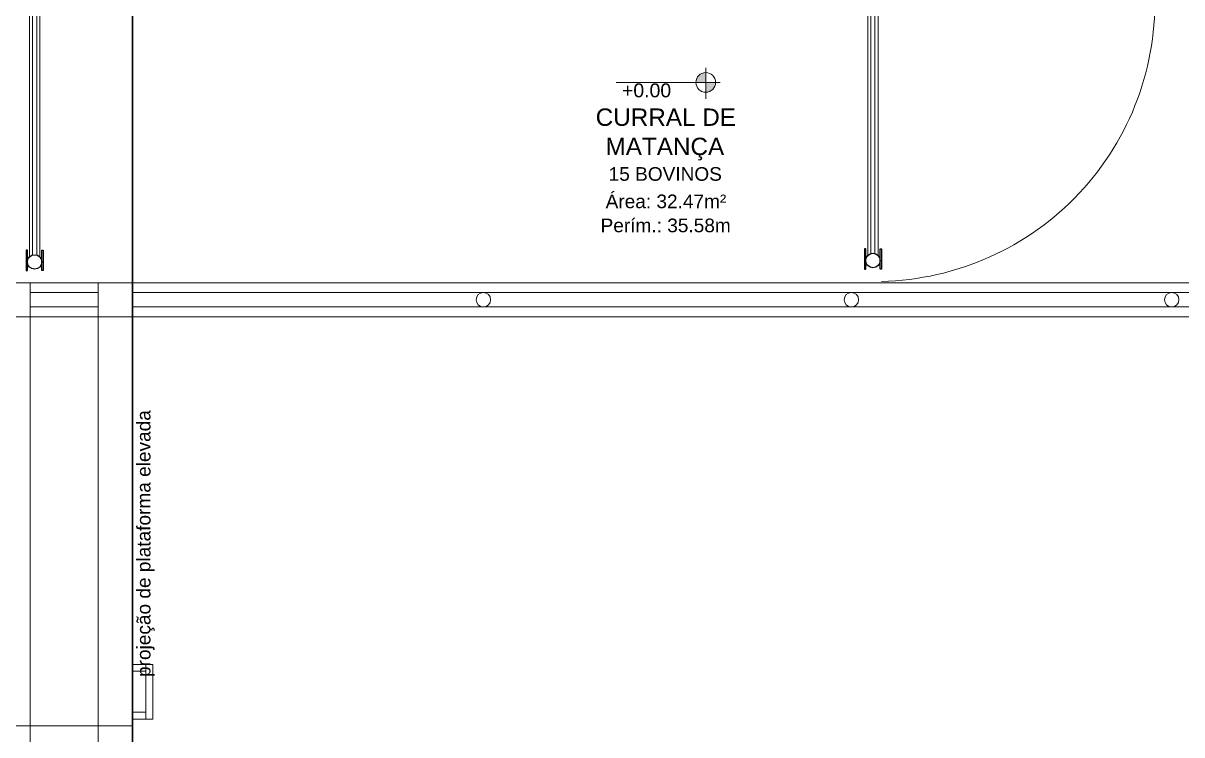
# Model space of a CAD drawing. Header units: metres. Extents: x 5 to 242, y -3 to 162.
# Drawn here: x 25.44 to 33.94, y 104.15 to 109.37 of the extents above; entities that cross this region are included whole.
import ezdxf

# ---------------------------------------------------------------- set-up
doc = ezdxf.new("R2010")
doc.units = ezdxf.units.M
doc.layers.add('1053_ARQ_BASE_MATADOURO_2_dwg', color=7, linetype='Continuous', lineweight=5, true_color=0x767676)
doc.layers.add('A-PISO', color=7, linetype='Continuous', lineweight=5)
doc.styles.add('Arial_1', font='arial.ttf', dxfattribs={"height": 0.102})
doc.styles.add('Arial_2', font='arial.ttf', dxfattribs={"height": 0.1275})
doc.styles.add('Arial_3', font='arial.ttf', dxfattribs={"height": 0.1})
doc.styles.add('Arial_5', font='arial.ttf', dxfattribs={"height": 0.1})

# ---------------------------------------------------------------- blocks, each defined once
blk = doc.blocks.new('1053_ARQ_BASE_MATADOURO_2_dwg-3637054-CURRAL BOVINO')
at = {"layer": 'A-PISO', "true_color": 0xe2e2e2}
h = blk.add_hatch(color=254, dxfattribs=at)
h.paths.add_polyline_path([(131.3497, 75.7472), (131.3497, 75.8191), (131.3311, 75.8167), (131.3138, 75.8095), (131.2989, 75.7981), (131.2875, 75.7832), (131.2803, 75.7658), (131.2778, 75.7472), (131.3311, 75.7472)])
h.paths.add_polyline_path([(131.3497, 75.6754), (131.3657, 75.6772), (131.3809, 75.6825), (131.3945, 75.6911), (131.4059, 75.7024), (131.4144, 75.7161), (131.4198, 75.7313), (131.4216, 75.7472), (131.3497, 75.7472), (131.3497, 75.6772)])
at = {"layer": 'A-PISO', "color": 253, "true_color": 0xaaaaaa}
for p, q in [((126.3884, 74.4678), (126.3884, 76.3681)), ((126.4115, 76.3542), (126.4115, 74.4818)), ((126.4415, 76.3542), (126.4415, 74.4818)), ((126.4646, 74.4678), (126.4646, 76.3681)), ((132.538, 74.4778), (132.538, 76.3782)), ((132.5611, 76.3642), (132.5611, 74.4918)), ((132.5911, 76.3642), (132.5911, 74.4918)), ((132.6142, 74.4778), (132.6142, 76.3782)), ((131.3497, 75.8547), (131.3497, 75.6275)), ((131.4561, 75.7472), (130.6933, 75.7472)), ((126.3931, 74.2782), (126.8931, 74.2782)), ((126.8931, 74.2062), (126.3931, 74.2062)), ((139.8311, 74.2062), (127.1431, 74.2062)), ((126.3931, 74.1002), (126.8931, 74.1002)), ((139.8311, 74.1002), (127.1431, 74.1002)), ((127.1431, 71.4282), (127.2431, 71.4282)), ((127.2431, 71.4782), (127.2431, 71.0782)), ((127.2431, 71.1282), (127.1431, 71.1282))]:
    blk.add_line(p, q, dxfattribs=at)
at = {"layer": 'A-PISO', "color": 253, "lineweight": 30, "true_color": 0xaaaaaa, "flags": 128}
blk.add_lwpolyline([(126.1431, 84.3264), (127.1431, 84.3264), (127.1431, 70.7264), (126.1431, 70.7264)], close=True, dxfattribs=at)
at = {"layer": 'A-PISO', "color": 253, "lineweight": 25, "true_color": 0xaaaaaa, "flags": 128}
for points in [[(126.3635, 74.518), (126.3635, 74.368), (126.3735, 74.368), (126.3735, 74.518)], [(126.4895, 74.518), (126.4895, 74.368), (126.4795, 74.368), (126.4795, 74.518)], [(132.5131, 74.528), (132.5131, 74.378), (132.5231, 74.378), (132.5231, 74.528)], [(132.6391, 74.528), (132.6391, 74.378), (132.6291, 74.378), (132.6291, 74.528)]]:
    blk.add_lwpolyline(points, close=True, dxfattribs=at)
at = {"layer": 'A-PISO', "color": 253, "true_color": 0xaaaaaa, "flags": 128}
for points in [[(126.3931, 70.7782), (126.3931, 71.0282), (126.1431, 71.0282), (126.1431, 70.7782), (126.3931, 70.7782), (126.8931, 70.7782), (127.1431, 70.7782), (127.1431, 71.0282), (126.8931, 71.0282), (126.3931, 71.0282), (126.3931, 74.0282), (126.1431, 74.0282), (126.1431, 74.2782), (126.3931, 74.2782), (126.3931, 74.0282), (126.8931, 74.0282), (126.8931, 71.0282), (126.8931, 70.7782)], [(140.3573, 74.2782), (139.8841, 74.2782), (127.1431, 74.2782)], [(127.1431, 71.0282), (127.1431, 74.0282), (139.8841, 74.0282), (143.2571, 74.0282)], [(127.1431, 71.4782), (127.2931, 71.4782), (127.2931, 71.0782), (127.1431, 71.0782)]]:
    blk.add_lwpolyline(points, dxfattribs=at)
blk.add_lwpolyline([(127.1431, 74.0282), (126.8931, 74.0282), (126.8931, 74.2782), (127.1431, 74.2782)], close=True, dxfattribs=at)
at = {"layer": 'A-PISO', "color": 253, "true_color": 0xaaaaaa}
for centre, radius in [((131.3497, 75.7472), 0.0719), ((129.7181, 74.1532), 0.053), ((132.4181, 74.1532), 0.053), ((134.7681, 74.1532), 0.053)]:
    blk.add_circle(centre, radius, dxfattribs=at)
at = {"layer": 'A-PISO', "color": 253, "lineweight": 25, "true_color": 0xaaaaaa}
for centre in [(126.4265, 74.431), (132.5761, 74.441)]:
    blk.add_circle(centre, 0.053, dxfattribs=at)
at = {"layer": 'A-PISO', "color": 253, "true_color": 0xaaaaaa}
blk.add_arc((132.5947, 76.3379), 2.0503, 271.24268, 2.42372, dxfattribs=at)
at = {"layer": 'A-PISO', "attachment_point": 1, "line_spacing_factor": 0.941778}
for s, insert, char_height, width, style in [('+0.00', (130.7353, 75.7401), 0.102, 0.430791, 'Arial_1'), ('CURRAL DE', (130.5423, 75.5563), 0.1275, 1.226901, 'Arial_2'), ('MATANÇA', (130.6144, 75.3417), 0.1275, 1.038027, 'Arial_2'), ('15 BOVINOS', (130.6373, 75.126), 0.1, 0.992875, 'Arial_3'), ('Área: 32.47m²', (130.6152, 74.9249), 0.1, 1.057761, 'Arial_3'), ('Perím.: 35.58m', (130.5782, 74.7486), 0.1, 1.141011, 'Arial_3')]:
    blk.add_mtext(s, dxfattribs=dict(at, insert=insert, char_height=char_height, width=width, style=style))
at = {"layer": 'A-PISO', "insert": (127.176, 71.3866), "char_height": 0.1, "width": 2.340786, "attachment_point": 1, "rotation": 90, "line_spacing_factor": 0.941778, "style": 'Arial_5'}
blk.add_mtext('projeção de plataforma elevada', dxfattribs=at)

msp = doc.modelspace()

# ---------------------------------------------------------------- block references
at = {"layer": '1053_ARQ_BASE_MATADOURO_2_dwg', "color": 253, "true_color": 0xaaaaaa}
msp.add_blockref('1053_ARQ_BASE_MATADOURO_2_dwg-3637054-CURRAL BOVINO', (-100.9065, 33.186), dxfattribs=at)

doc.saveas('drawing.dxf')
